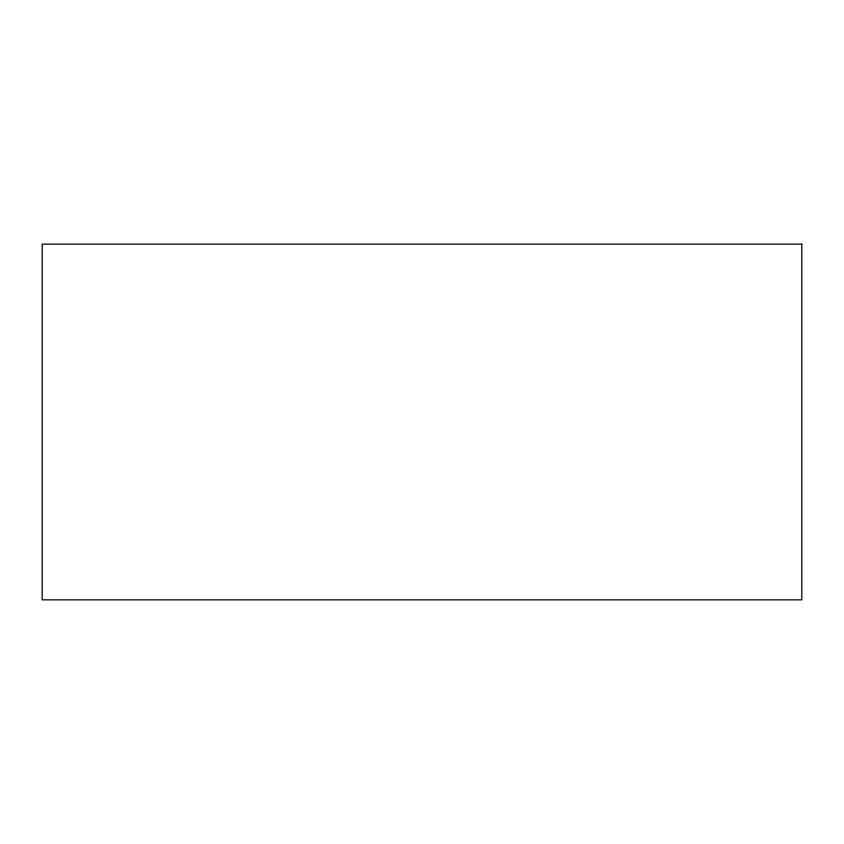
<?xml version="1.0" encoding="UTF-8"?>
<svg xmlns="http://www.w3.org/2000/svg" width="844" height="844" viewBox="0 0 844 844"><rect width="100%" height="100%" fill="white"/><g stroke="black" fill="none" stroke-linecap="round" stroke-linejoin="round"><path stroke-width="1.27" d="M801.8 244.148L42.2 244.148L42.2 599.852L801.8 599.852L801.8 244.148"/></g></svg>
